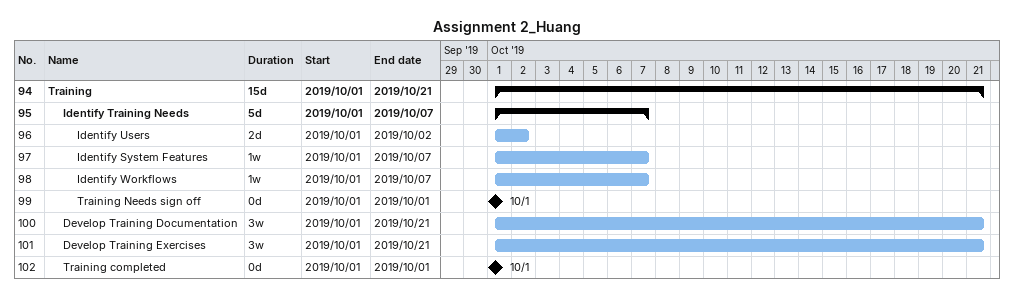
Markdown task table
Assignment 2_Huang

| ID | Level | Task | Duration | Start | Finish |
|---|---|---|---|---|---|
| 94 | 1 | **Training** | 15d | 2019-10-01 | 2019-10-21 |
| 95 | 2 | **Identify Training Needs** | 5d | 2019-10-01 | 2019-10-07 |
| 96 | 3 | Identify Users | 2d | 2019-10-01 | 2019-10-02 |
| 97 | 3 | Identify System Features | 1w | 2019-10-01 | 2019-10-07 |
| 98 | 3 | Identify Workflows | 1w | 2019-10-01 | 2019-10-07 |
| 99 | 3 | Training Needs sign off | 0d | 2019-10-01 | 2019-10-01 |
| 100 | 2 | Develop Training Documentation | 3w | 2019-10-01 | 2019-10-21 |
| 101 | 2 | Develop Training Exercises | 3w | 2019-10-01 | 2019-10-21 |
| 102 | 2 | Training completed | 0d | 2019-10-01 | 2019-10-01 |
